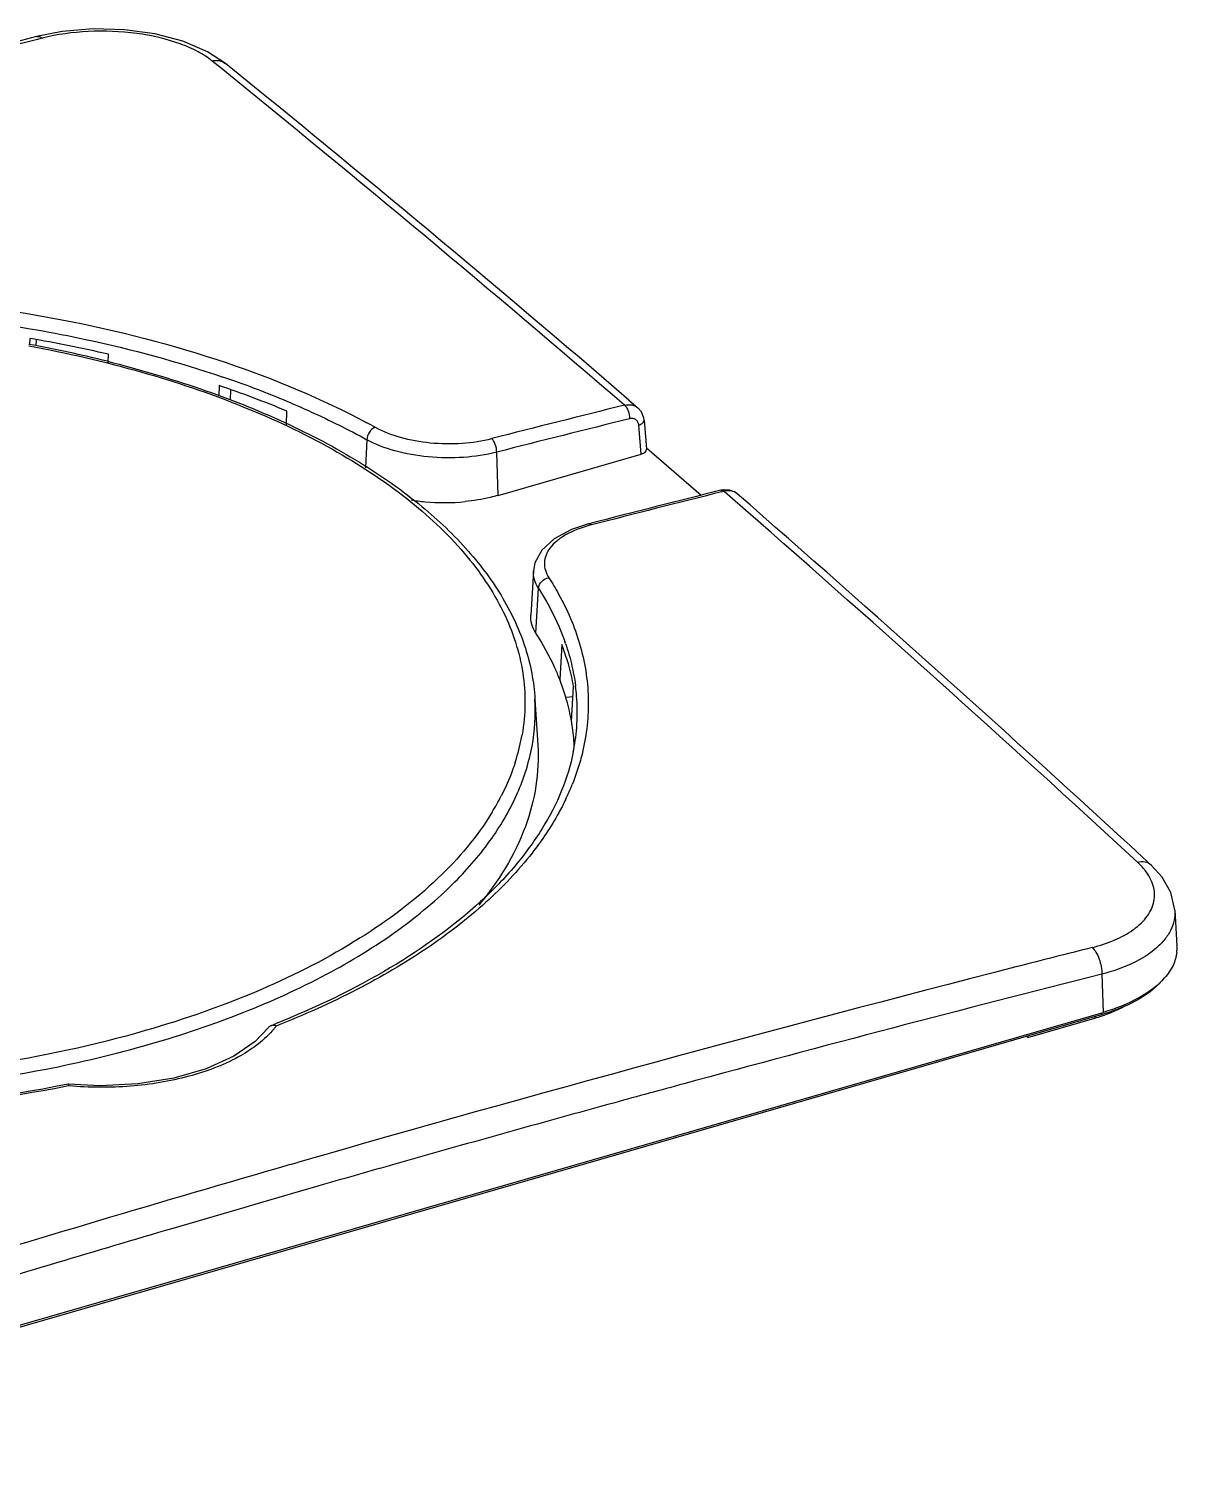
# Model space of a CAD drawing. Header units: millimetres. Extents: x -1 to 407, y -1 to 283.
# Drawn here: x 166.1 to 219.6, y 149.2 to 216.7 of the extents above; entities that cross this region are included whole.
import ezdxf

# ---------------------------------------------------------------- set-up
doc = ezdxf.new("R2010")
doc.units = ezdxf.units.MM
doc.header["$LTSCALE"] = 23.1
doc.layers.add('_754668', color=7, linetype='CONTINUOUS')

msp = doc.modelspace()

# ---------------------------------------------------------------- linework, layer by layer
at = {"layer": '_754668', "color": 7, "linetype": 'Continuous'}
for p, q in [((167.604, 216.613), (166.418, 216.38)), ((166.418, 216.38), (166.418, 216.38)), ((166.675, 216.302), (166.455, 216.246)), ((175.022, 214.899), (174.601, 215.24)), ((175.213, 215.128), (175.214, 215.127)), ((166.094, 202.312), (166.088, 202.012)), ((166.404, 201.965), (166.41, 202.254)), ((169.753, 201.187), (169.762, 201.571)), ((174.925, 200.11), (174.909, 199.622)), ((175.449, 199.442), (175.465, 199.921)), ((194.02, 199.438), (194.443, 199.075)), ((178.061, 198.289), (178.085, 198.92)), ((194.442, 199.076), (194.443, 199.075)), ((194.729, 198.499), (194.839, 197.145)), ((194.59, 196.918), (194.48, 198.265)), ((181.808, 197.589), (181.751, 196.286)), ((194.834, 197.206), (197.381, 195)), ((187.92, 194.993), (187.86, 197.01)), ((187.92, 194.993), (194.59, 196.918)), ((198.31, 195.235), (198.311, 195.235)), ((198.411, 195.254), (198.311, 195.235)), ((198.33, 195.156), (198.45, 195.186)), ((198.712, 195.245), (198.411, 195.254)), ((198.854, 194.833), (198.453, 195.183)), ((199.067, 195.07), (199.067, 195.071)), ((192.129, 193.667), (192.259, 193.7)), ((189.571, 191.476), (189.447, 189.417)), ((189.571, 191.476), (189.572, 191.481)), ((189.684, 188.578), (189.803, 190.665)), ((190.892, 188.048), (190.796, 186.413)), ((191.414, 185.607), (191.078, 185.574)), ((191.345, 184.459), (191.443, 186.089)), ((191.582, 185.651), (191.583, 185.636)), ((189.642, 185.502), (189.772, 183.36)), ((217.958, 178.132), (218.362, 177.76)), ((218.362, 177.76), (218.361, 177.76)), ((219.46, 175.663), (219.561, 173.993)), ((219.46, 175.662), (219.46, 175.662)), ((216.061, 172.679), (216.114, 170.901)), ((141.387, 149.243), (216.039, 170.793)), ((141.462, 149.351), (216.114, 170.901)), ((216.039, 170.879), (216.039, 170.793)), ((212.612, 169.728), (215.729, 170.628)), ((215.734, 170.705), (215.729, 170.628)), ((212.612, 169.728), (212.546, 169.784)), ((212.612, 169.728), (212.616, 169.805)), ((167.89, 167.553), (167.888, 167.553)), ((169.375, 167.481), (167.889, 167.553)), ((167.922, 167.474), (167.903, 167.471)), ((178.236, 163.802), (178.575, 163.9)), ((179.521, 162.799), (178.716, 162.567))]:
    msp.add_line(p, q, dxfattribs=at)
for points in [[(175.213, 215.128), (174.387, 215.669), (173.233, 216.16), (171.925, 216.502), (170.513, 216.695), (169.053, 216.733), (167.604, 216.613)], [(194.729, 198.499), (194.716, 198.596), (194.602, 198.889), (194.442, 199.076)], [(199.066, 195.071), (198.976, 195.138), (198.712, 195.245)], [(192.129, 193.667), (191.339, 193.408), (190.529, 192.973), (189.957, 192.442), (189.642, 191.855), (189.572, 191.481)], [(219.46, 175.664), (219.453, 175.748), (219.274, 176.483), (218.866, 177.204), (218.361, 177.76)], [(177.217, 170.191), (176.604, 169.539), (175.601, 168.851), (174.318, 168.273), (172.807, 167.837), (171.139, 167.568), (169.375, 167.481)]]:
    msp.add_lwpolyline(points, dxfattribs=at)
for centre, radius, start, end in [((480.376, -1011.387), 1267.273, 104.343983, 107.850165), ((477.228, -999.668), 1255.001, 104.337193, 107.877466), ((-359.339, -443.897), 848.265, 49.299872, 50.953872), ((-350.499, -434.162), 835.434, 49.324057, 51.003865), ((155.327, 143.431), 59.576, 76.02449, 79.62037), ((155.369, 139.77), 63.455, 76.88936, 80.26905), ((158.994, 153.276), 49.903, 70.71776, 71.17409), ((160.171, 156.164), 46.357, 67.2676, 71.44188), ((160.054, 156.256), 46.741, 67.05924, 70.73825), ((470.699, -916.265), 1149.313, 103.940227, 104.258629), ((470.562, -915.418), 1147.788, 103.940077, 104.258777), ((165.272, 167.484), 35.042, 61.13008, 61.85265), ((496.47, -993.318), 1225.38, 104.082603, 104.374491), ((496.947, -994.692), 1226.748, 104.088538, 104.380597), ((-409.792, -502.986), 926.279, 47.334947, 48.9044), ((185.372, 204.032), 9.372, 260.7502, 264.75541), ((185.419, 204.57), 9.912, 264.76709, 275.58656), ((-419.589, -513.088), 940.014, 47.3129, 48.859399), ((193.852, 187.443), 6.376, 104.26728, 105.46676), ((180.925, 184.601), 10.725, 18.95505, 19.53986), ((182.044, 184.877), 9.57, 4.64026, 7.34534), ((182.129, 184.884), 9.484, 357.44304, 4.54361), ((181.777, 182.785), 9.713, 8.87176, 9.92553), ((181.93, 182.807), 9.558, 3.15, 8.88085), ((182.384, 184.871), 9.229, 349.12979, 356.51688), ((182.118, 184.886), 9.495, 356.53584, 357.4379), ((179.815, 185.444), 9.364, 343.13846, 350.14207), ((182.121, 184.915), 9.496, 348.59276, 349.16697), ((179.393, 185.562), 9.802, 342.0277, 343.19169), ((177.565, 186.362), 11.801, 328.65263, 332.9148), ((180.635, 185.836), 11.577, 334.4168, 338.11157), ((215.404, 177.719), 3.646, 305.3029, 305.99056), ((496.948, -938.616), 1147.559, 104.191333, 104.374833), ((217.825, 173.889), 1.739, 353.80191, 359.45575), ((217.834, 173.889), 1.73, 359.46511, 3.46525), ((501.285, -955.14), 1164.642, 104.379733, 106.086554), ((498.439, -943.935), 1151.766, 104.19185, 105.193917), ((213.346, 180.122), 9.71, 286.10106, 286.76475), ((213.485, 178.47), 8.157, 288.50208, 289.27669), ((160.742, 212.365), 45.239, 291.50773, 291.81002), ((174.339, 172.746), 4.088, 318.44733, 320.31975), ((174.508, 172.606), 3.868, 320.31564, 322.73777), ((213.349, 178.883), 8.592, 286.08735, 288.48878), ((501.124, -953.949), 1162.133, 105.192263, 105.356763), ((502.393, -958.561), 1166.916, 105.356893, 105.890219), ((509.167, -982.17), 1192.798, 106.107526, 107.89777), ((504.093, -964.565), 1173.157, 105.889772, 106.061299), ((505.311, -968.783), 1177.546, 106.102217, 106.403625), ((507.013, -974.559), 1183.569, 106.40369, 106.951897)]:
    msp.add_arc(centre, radius, start, end, dxfattribs=at)
msp.add_ellipse((194.339, 197.135), major_axis=(0.501, 0), ratio=0.498815, start_param=-1.04469, end_param=0.042173, dxfattribs=at)
for points, knots in [([(174.601, 215.24), (174.396, 215.405), (173.915, 215.711), (172.755, 216.211), (171.03, 216.594), (168.852, 216.68), (167.377, 216.481), (166.675, 216.302)], [0, 0, 0, 0, 0.096033, 0.206612, 0.460565, 0.735655, 1, 1, 1, 1]), ([(166.418, 216.38), (166.46, 216.391), (166.558, 216.383), (166.637, 216.333), (166.676, 216.302)], [0, 0, 0, 0, 0.465523, 1, 1, 1, 1]), ([(174.6, 215.24), (174.705, 215.266), (174.924, 215.282), (175.131, 215.195), (175.213, 215.128)], [0, 0, 0, 0, 0.504233, 1, 1, 1, 1]), ([(139.655, 203.114), (141.92, 203.563), (146.562, 204.232), (153.617, 204.573), (160.678, 204.263), (165.329, 203.616), (167.6, 203.177)], [0, 0, 0, 0, 0.2465, 0.499686, 0.753039, 1, 1, 1, 1]), ([(139.718, 202.439), (141.876, 202.872), (146.299, 203.526), (153.03, 203.894), (159.784, 203.66), (164.244, 203.097), (166.43, 202.709)], [0, 0, 0, 0, 0.245925, 0.498635, 0.752045, 1, 1, 1, 1]), ([(167.6, 203.177), (170.186, 202.678), (175.055, 201.435), (179.706, 199.503), (181.802, 198.382)], [0, 0, 0, 0, 0.525569, 1, 1, 1, 1]), ([(166.43, 202.709), (167.188, 202.575), (170.116, 202.003), (173.004, 201.224), (175.098, 200.51)], [0, 0, 0, 0, 0.258388, 1, 1, 1, 1]), ([(166.053, 201.965), (167.81, 201.641), (171.191, 200.864), (175.94, 199.266), (180.117, 197.306), (183.618, 195.03), (186.355, 192.489), (187.975, 190.123), (188.764, 188.179), (189.107, 186.735), (189.213, 185.279), (189.123, 184.315), (189.041, 183.841)], [0, 0, 0, 0, 0.167381, 0.324343, 0.468535, 0.598474, 0.713915, 0.816351, 0.863894, 0.909795, 0.95487, 1, 1, 1, 1]), ([(169.715, 201.244), (171.177, 200.878), (173.985, 200.056), (177.925, 198.496), (181.401, 196.67), (183.461, 195.23), (184.382, 194.467)], [0, 0, 0, 0, 0.277831, 0.538508, 0.779638, 1, 1, 1, 1]), ([(178.273, 199.3), (178.583, 199.168), (179.782, 198.642), (180.957, 198.058), (181.808, 197.589)], [0, 0, 0, 0, 0.257227, 1, 1, 1, 1]), ([(193.818, 199.197), (193.929, 199.225), (194.155, 199.24), (194.363, 199.144), (194.442, 199.076)], [0, 0, 0, 0, 0.522442, 1, 1, 1, 1]), ([(193.818, 199.197), (193.853, 199.167), (193.92, 199.082), (194.017, 198.873), (194.053, 198.688), (194.052, 198.565)], [0, 0, 0, 0, 0.200527, 0.464243, 1, 1, 1, 1]), ([(194.48, 198.265), (194.476, 198.316), (194.45, 198.415), (194.35, 198.531), (194.206, 198.586), (194.103, 198.578), (194.052, 198.565)], [0, 0, 0, 0, 0.257118, 0.496758, 0.738512, 1, 1, 1, 1]), ([(194.48, 198.265), (194.514, 198.276), (194.618, 198.318), (194.735, 198.418), (194.729, 198.499)], [0, 0, 0, 0, 0.310325, 1, 1, 1, 1]), ([(182.19, 198.172), (182.082, 198.127), (181.9, 197.947), (181.814, 197.712), (181.808, 197.589)], [0, 0, 0, 0, 0.486894, 1, 1, 1, 1]), ([(182.191, 198.171), (182.558, 197.969), (183.404, 197.651), (184.778, 197.409), (186.223, 197.387), (187.182, 197.528), (187.636, 197.645)], [0, 0, 0, 0, 0.225479, 0.481841, 0.747804, 1, 1, 1, 1]), ([(187.86, 197.01), (187.355, 196.88), (186.289, 196.721), (184.683, 196.743), (183.157, 197.011), (182.216, 197.364), (181.808, 197.589)], [0, 0, 0, 0, 0.252468, 0.518425, 0.774639, 1, 1, 1, 1]), ([(187.86, 197.01), (187.86, 197.133), (187.823, 197.318), (187.725, 197.526), (187.659, 197.611), (187.624, 197.641)], [0, 0, 0, 0, 0.535517, 0.799368, 1, 1, 1, 1]), ([(198.311, 195.235), (198.322, 195.237), (198.373, 195.241), (198.421, 195.212), (198.45, 195.186)], [0, 0, 0, 0, 0.228555, 1, 1, 1, 1]), ([(199.067, 195.071), (198.99, 195.137), (198.783, 195.231), (198.56, 195.214), (198.45, 195.186)], [0, 0, 0, 0, 0.472134, 1, 1, 1, 1]), ([(184.382, 194.467), (185.148, 193.833), (186.538, 192.515), (188.192, 190.295), (189.276, 187.949), (189.593, 186.307), (189.642, 185.502)], [0, 0, 0, 0, 0.279616, 0.535785, 0.773466, 1, 1, 1, 1]), ([(187.92, 194.993), (187.799, 194.958), (187.295, 194.826), (186.778, 194.743), (186.384, 194.705)], [0, 0, 0, 0, 0.241142, 1, 1, 1, 1]), ([(192.152, 193.587), (191.776, 193.483), (191.249, 193.285), (190.664, 192.891), (190.349, 192.577), (190.144, 192.231), (190.063, 191.864), (190.113, 191.491), (190.223, 191.263), (190.293, 191.154)], [0, 0, 0, 0, 0.324766, 0.462731, 0.584613, 0.69253, 0.792592, 0.89233, 1, 1, 1, 1]), ([(192.269, 193.619), (192.258, 193.628), (192.219, 193.658), (192.164, 193.676), (192.13, 193.667)], [0, 0, 0, 0, 0.284192, 1, 1, 1, 1]), ([(189.803, 190.665), (189.723, 190.789), (189.598, 191.05), (189.563, 191.339), (189.571, 191.476)], [0, 0, 0, 0, 0.518791, 1, 1, 1, 1]), ([(189.803, 190.665), (189.81, 190.783), (189.933, 191.021), (190.169, 191.137), (190.293, 191.154)], [0, 0, 0, 0, 0.485346, 1, 1, 1, 1]), ([(190.293, 191.154), (190.452, 190.907), (191.034, 189.934), (191.486, 188.881), (191.722, 188.075)], [0, 0, 0, 0, 0.259443, 1, 1, 1, 1]), ([(189.803, 190.665), (189.932, 190.465), (190.41, 189.675), (190.803, 188.833), (191.032, 188.188)], [0, 0, 0, 0, 0.257885, 1, 1, 1, 1]), ([(189.684, 188.578), (189.602, 188.706), (189.473, 188.976), (189.438, 189.275), (189.447, 189.417)], [0, 0, 0, 0, 0.516238, 1, 1, 1, 1]), ([(190.796, 186.413), (190.724, 186.597), (190.409, 187.346), (190.016, 188.061), (189.684, 188.578)], [0, 0, 0, 0, 0.243598, 1, 1, 1, 1]), ([(191.443, 186.089), (191.414, 186.254), (191.28, 186.92), (191.077, 187.571), (190.892, 188.048)], [0, 0, 0, 0, 0.246547, 1, 1, 1, 1]), ([(191.068, 188.085), (191.124, 187.921), (191.329, 187.273), (191.47, 186.604), (191.535, 186.1)], [0, 0, 0, 0, 0.253729, 1, 1, 1, 1]), ([(191.722, 188.075), (191.962, 187.258), (192.241, 185.558), (192.054, 183.845), (191.857, 183.02)], [0, 0, 0, 0, 0.50129, 1, 1, 1, 1]), ([(191.345, 184.459), (191.316, 184.623), (191.182, 185.287), (190.98, 185.937), (190.796, 186.413)], [0, 0, 0, 0, 0.246547, 1, 1, 1, 1]), ([(185.912, 176.98), (186.536, 177.608), (187.647, 178.902), (188.886, 181.042), (189.59, 183.259), (189.686, 184.769), (189.642, 185.502)], [0, 0, 0, 0, 0.27732, 0.531753, 0.769698, 1, 1, 1, 1]), ([(191.429, 183.037), (191.305, 182.423), (190.923, 181.182), (189.998, 179.394), (188.716, 177.656), (186.462, 175.341), (182.769, 172.714), (179.395, 171.104), (177.549, 170.365)], [0, 0, 0, 0, 0.096332, 0.198429, 0.308288, 0.427212, 0.694172, 1, 1, 1, 1]), ([(189.772, 183.359), (189.81, 182.724), (189.75, 181.425), (189.057, 178.793), (187.933, 176.991), (187.027, 175.902)], [0, 0, 0, 0, 0.23541, 0.476399, 1, 1, 1, 1]), ([(191.857, 183.02), (191.827, 182.894), (191.695, 182.386), (191.525, 181.887), (191.378, 181.52)], [0, 0, 0, 0, 0.24698, 1, 1, 1, 1]), ([(188.717, 182.538), (188.675, 182.407), (188.491, 181.878), (188.263, 181.365), (188.071, 180.989)], [0, 0, 0, 0, 0.245776, 1, 1, 1, 1]), ([(171.481, 170.048), (169.092, 169.358), (164.087, 168.29), (156.355, 167.577), (148.496, 167.728), (140.896, 168.736), (133.926, 170.552), (128.752, 172.733), (125.252, 174.845), (122.468, 176.971), (120.747, 178.877), (119.916, 180.251)], [0, 0, 0, 0, 0.134854, 0.276727, 0.420374, 0.560379, 0.691659, 0.810007, 0.863486, 0.912924, 1, 1, 1, 1]), ([(187.643, 180.223), (186.955, 179.091), (185.084, 176.891), (181.395, 174.139), (176.773, 171.783), (173.321, 170.579), (171.481, 170.048)], [0, 0, 0, 0, 0.204036, 0.438654, 0.704955, 1, 1, 1, 1]), ([(191.077, 180.837), (190.974, 180.621), (190.521, 179.742), (189.966, 178.916), (189.505, 178.325)], [0, 0, 0, 0, 0.241745, 1, 1, 1, 1]), ([(189.505, 178.325), (188.86, 177.499), (187.33, 175.894), (184.568, 173.772), (181.28, 171.853), (178.864, 170.77), (177.587, 170.264)], [0, 0, 0, 0, 0.216252, 0.454851, 0.716417, 1, 1, 1, 1]), ([(217.546, 174.769), (217.785, 174.942), (218.194, 175.319), (218.492, 175.941), (218.529, 176.439), (218.444, 176.946), (218.247, 177.297), (218.083, 177.509)], [0, 0, 0, 0, 0.278874, 0.517058, 0.631289, 0.746649, 1, 1, 1, 1]), ([(218.361, 177.76), (218.283, 177.833), (218.07, 177.93), (217.844, 177.912), (217.735, 177.885)], [0, 0, 0, 0, 0.488506, 1, 1, 1, 1]), ([(218.083, 177.509), (218.058, 177.541), (217.95, 177.674), (217.83, 177.797), (217.735, 177.885)], [0, 0, 0, 0, 0.24046, 1, 1, 1, 1]), ([(171.723, 169.427), (173.192, 169.851), (175.991, 170.792), (179.861, 172.55), (183.185, 174.571), (185.09, 176.152), (185.912, 176.98)], [0, 0, 0, 0, 0.282678, 0.544872, 0.784245, 1, 1, 1, 1]), ([(219.46, 175.662), (219.469, 175.507), (219.446, 175.188), (219.282, 174.724), (218.997, 174.284), (218.438, 173.713), (217.456, 173.115), (216.556, 172.806), (216.061, 172.679)], [0, 0, 0, 0, 0.096134, 0.194462, 0.300414, 0.416732, 0.684822, 1, 1, 1, 1]), ([(215.611, 173.922), (215.968, 174.013), (216.63, 174.227), (217.246, 174.556), (217.511, 174.744)], [0, 0, 0, 0, 0.531695, 1, 1, 1, 1]), ([(215.612, 173.922), (215.679, 173.859), (215.806, 173.687), (215.992, 173.278), (216.062, 172.918), (216.061, 172.679)], [0, 0, 0, 0, 0.20476, 0.468566, 1, 1, 1, 1]), ([(219.554, 173.702), (219.531, 173.491), (219.399, 173.054), (219.14, 172.683), (218.986, 172.506)], [0, 0, 0, 0, 0.474519, 1, 1, 1, 1]), ([(218.986, 172.506), (218.658, 172.132), (217.739, 171.469), (216.699, 171.07), (216.114, 170.901)], [0, 0, 0, 0, 0.44978, 1, 1, 1, 1]), ([(218.969, 172.51), (218.669, 172.118), (217.77, 171.417), (216.735, 171.002), (216.147, 170.824)], [0, 0, 0, 0, 0.445896, 1, 1, 1, 1]), ([(131.433, 170.934), (132.882, 170.356), (135.935, 169.327), (142.471, 167.771), (151.166, 166.814), (161.623, 167.194), (168.476, 168.49), (171.723, 169.427)], [0, 0, 0, 0, 0.114288, 0.235612, 0.491806, 0.752336, 1, 1, 1, 1]), ([(217.1, 171.166), (217.028, 171.129), (216.729, 170.98), (216.418, 170.854), (216.178, 170.77)], [0, 0, 0, 0, 0.239768, 1, 1, 1, 1]), ([(177.587, 170.265), (177.565, 170.274), (177.482, 170.301), (177.387, 170.3), (177.327, 170.277)], [0, 0, 0, 0, 0.272009, 1, 1, 1, 1]), ([(177.398, 170.035), (176.953, 169.533), (175.711, 168.65), (173.438, 167.813), (170.763, 167.378), (168.876, 167.389), (167.922, 167.474)], [0, 0, 0, 0, 0.199251, 0.442351, 0.715255, 1, 1, 1, 1]), ([(167.903, 167.471), (164.744, 166.845), (158.254, 166.046), (151.719, 166.081), (148.431, 166.312)], [0, 0, 0, 0, 0.49425, 1, 1, 1, 1]), ([(167.888, 167.553), (164.734, 166.924), (158.251, 166.12), (151.721, 166.155), (148.436, 166.388)], [0, 0, 0, 0, 0.49409, 1, 1, 1, 1]), ([(167.921, 167.474), (167.916, 167.494), (167.909, 167.517), (167.898, 167.552), (167.89, 167.553)], [0, 0, 0, 0, 0.702101, 1, 1, 1, 1])]:
    msp.add_open_spline(points, degree=3, knots=knots, dxfattribs=at)
msp.add_open_spline([(177.327, 170.277), (177.284, 170.26), (177.244, 170.229), (177.217, 170.191)], degree=3, dxfattribs=at)

doc.saveas('drawing.dxf')
